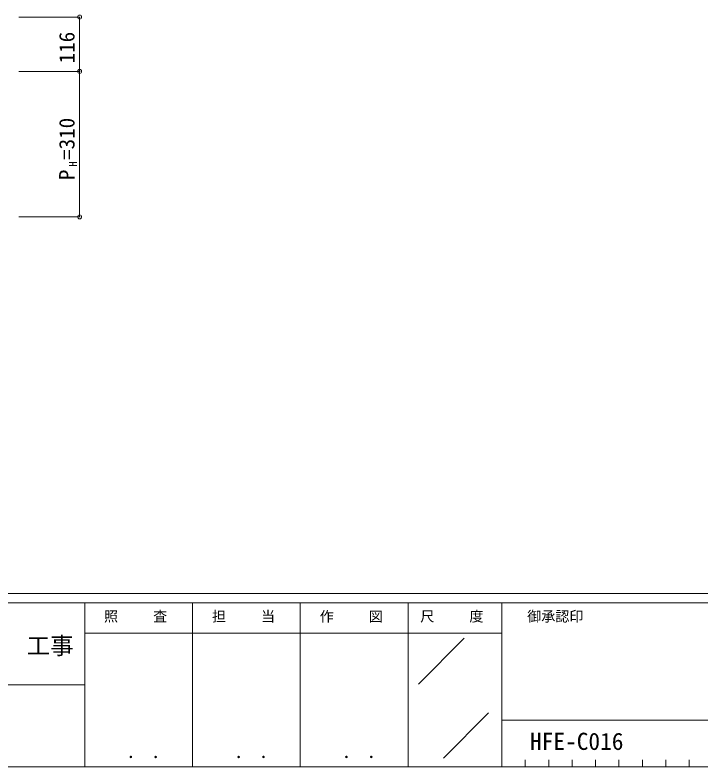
# Model space of a CAD drawing. Units: millimetres, scale not verified. Extents: x -3890 to 4140, y -2825 to 2898.
# Drawn here: x 1211 to 2675, y -2822 to -1219 of the extents above; entities that cross this region are included whole.
import ezdxf
from ezdxf.enums import TextEntityAlignment as Align

# ---------------------------------------------------------------- set-up
doc = ezdxf.new("R2010")
doc.units = ezdxf.units.MM
doc.header["$LTSCALE"] = 10
for name, color, linetype, lineweight in [('0-1_USER1', 3, 'Continuous', 18), ('0-4_YKK_12', 6, 'Continuous', 9), ('0-5_YKK_13', 7, 'Continuous', 9)]:
    doc.layers.add(name, color=color, linetype=linetype, lineweight=lineweight)
doc.styles.add('ＭＳ ゴシック', font='')
doc.styles.get('ＭＳ ゴシック').set_extended_font_data('MS Gothic')

msp = doc.modelspace()

# ---------------------------------------------------------------- linework, layer by layer
at = {"layer": '0-1_USER1'}
for p, q in [((3960.01, -2452.5), (-3839.99, -2452.5)), ((1360.01, -2472.5), (60.01, -2472.5)), ((1590.01, -2472.5), (1590.01, -2822.5)), ((1820.01, -2472.5), (1820.01, -2822.5)), ((2050.01, -2472.5), (2050.01, -2822.5)), ((2250.01, -2472.5), (2050.01, -2472.5)), ((3282.51, -2472.5), (2250.01, -2472.5)), ((2250.01, -2472.5), (2250.01, -2822.5)), ((2050.01, -2537.5), (1360.01, -2537.5)), ((2050.01, -2537.5), (2250.01, -2537.5)), ((2072.09, -2645.79), (2170.03, -2547.86)), ((60.01, -2647.5), (1360.01, -2647.5)), ((2125.66, -2803.49), (2221.88, -2707.27)), ((2250.01, -2722.5), (3282.51, -2722.5)), ((2300.01, -2807.5), (2300.01, -2822.5)), ((2350.01, -2807.5), (2350.01, -2822.5)), ((2400.01, -2807.5), (2400.01, -2822.5)), ((2450.01, -2807.5), (2450.01, -2822.5)), ((2500.01, -2807.5), (2500.01, -2822.5)), ((2550.01, -2807.5), (2550.01, -2822.5)), ((2600.01, -2807.5), (2600.01, -2822.5)), ((2650.01, -2807.5), (2650.01, -2822.5)), ((60.01, -2822.5), (1360.01, -2822.5)), ((1360.01, -2822.5), (2050.01, -2822.5)), ((2050.01, -2822.5), (2250.01, -2822.5)), ((2250.01, -2822.5), (3282.51, -2822.5))]:
    msp.add_line(p, q, dxfattribs=at)
msp.add_lwpolyline([(2050.01, -2472.5), (1360.01, -2472.5), (1360.01, -2822.5)], dxfattribs=at)
at = {"layer": '0-4_YKK_12'}
for p, q in [((1219.16, -1223.65), (1350.16, -1223.65)), ((1349.16, -1339.65), (1349.16, -1223.65)), ((1219.16, -1339.65), (1350.16, -1339.65)), ((1219.16, -1339.65), (1350.16, -1339.65)), ((1349.16, -1339.65), (1349.16, -1649.65)), ((1219.16, -1649.65), (1350.16, -1649.65))]:
    msp.add_line(p, q, dxfattribs=at)
for centre in [(1349.16, -1223.65), (1349.16, -1339.65), (1349.16, -1339.65), (1349.16, -1649.65)]:
    msp.add_circle(centre, 4.25, dxfattribs=at)

# ---------------------------------------------------------------- texts
at = {"layer": '0-1_USER1', "style": 'ＭＳ ゴシック'}
for s, height, p in [('照     査', 21.99, (1401.09, -2518.95)), ('担     当', 21.99, (1631.45, -2518.95)), ('作     図', 21.99, (1861.45, -2519.4)), ('尺     度', 21.99, (2076.09, -2518.95)), ('御承認印', 21.99, (2304.17, -2518.95)), ('工事', 36.66, (1236.19, -2593.22)), ('． ．', 25.92, (1449.99, -2811.85)), ('． ．', 25.92, (1679.99, -2811.85)), ('． ．', 25.92, (1909.99, -2811.85))]:
    msp.add_text(s, height=height, dxfattribs=at).set_placement(p, align=Align.BOTTOM_LEFT)
at = {"layer": '0-4_YKK_12', "style": 'ＭＳ ゴシック'}
for s, height, p in [('116', 32.99, (1348.16, -1322.45)), ('=310', 32.99, (1348.16, -1528.25)), ('H', 16.5, (1348.16, -1542.65)), ('P', 32.99, (1348.16, -1571.45))]:
    msp.add_text(s, height=height, rotation=90, dxfattribs=at).set_placement(p, align=Align.BOTTOM_LEFT)
at = {"layer": '0-5_YKK_13', "style": 'ＭＳ ゴシック'}
msp.add_text('HFE-C016', height=36.66, dxfattribs=at).set_placement((2310.1, -2797.2), align=Align.BOTTOM_LEFT)

doc.saveas('drawing.dxf')
